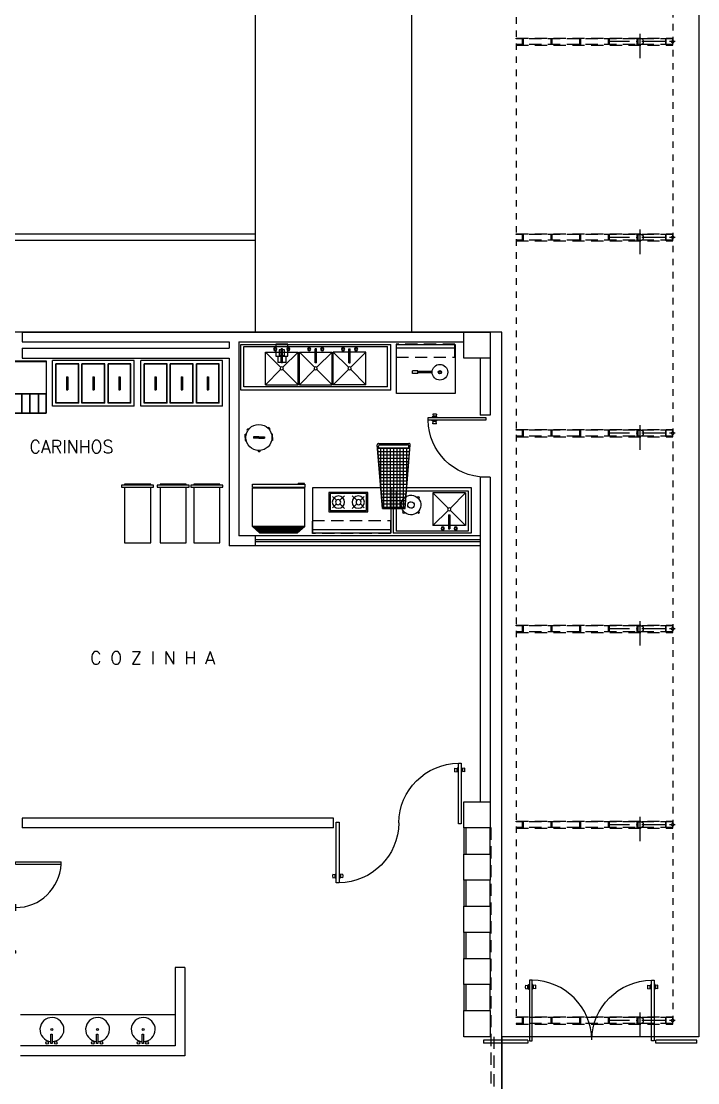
# Model space of a CAD drawing. Extents: x -358 to -207, y -206 to -105.
# Drawn here: x -281.3 to -270.93, y -152.54 to -136.27 of the extents above; entities that cross this region are included whole.
import ezdxf

# ---------------------------------------------------------------- set-up
doc = ezdxf.new("R2010")
doc.units = 0
doc.header["$LTSCALE"] = 1.5
doc.header["$MEASUREMENT"] = 0
doc.linetypes.add('HIDDEN', pattern=[0.375, 0.25, -0.125])
doc.linetypes.add('HIDDEN2', pattern=[0.1875, 0.125, -0.0625])
doc.layers.get('0').update_dxf_attribs({"linetype": 'CONTINUOUS'})
for name, color, linetype in [('9CCOLUMNA', 5, 'CONTINUOUS'), ('AREAS', 253, 'CONTINUOUS'), ('AUX', 8, 'CONTINUOUS'), ('CANCEL', 6, 'CONTINUOUS'), ('CCPTAS', 6, 'CONTINUOUS'), ('CUBIERTO', 8, 'CONTINUOUS'), ('ESTRUCTURA', 5, 'CONTINUOUS'), ('MOB', 8, 'CONTINUOUS'), ('MSAN', 6, 'CONTINUOUS'), ('OBRAEXTERIOR', 15, 'CONTINUOUS'), ('PROY', 7, 'HIDDEN2'), ('PUERTAS', 6, 'CONTINUOUS'), ('RCMURO01', 3, 'CONTINUOUS')]:
    doc.layers.add(name, color=color, linetype=linetype)
doc.styles.add('REG-60', font='ROMANS.shx', dxfattribs={"height": 0.195})

# ---------------------------------------------------------------- blocks, each defined once
blk = doc.blocks.new('PTA-2A')
for p, q in [((-0.5, 0), (-0.5, 0.5)), ((-0.475, 0.5), (-0.5, 0.5)), ((-0.475, 0), (-0.475, 0.5)), ((-0.475, 0), (-0.5, 0)), ((0.037, 0), (-0.037, 0)), ((-0.037, 0), (0.037, 0)), ((0.475, 0), (0.475, -0.5)), ((0.475, 0), (0.5, 0)), ((0.5, 0), (0.5, -0.5)), ((0.475, -0.5), (0.5, -0.5))]:
    blk.add_line(p, q)
for centre, start, end in [((-0.501, 0), 0.0552, 87.0072), ((0.501, 0), 180.0552, 267.0072)]:
    blk.add_arc(centre, 0.501, start, end)
blk = doc.blocks.new('VB')
at = {"layer": 'MSAN'}
for p, q in [((-0.154, 0.147), (-0.138, 0.164)), ((-0.138, 0.164), (-0.037, 0.063)), ((-0.053, 0.046), (-0.154, 0.147)), ((-0.037, 0.063), (-0.053, 0.046))]:
    blk.add_line(p, q, dxfattribs=at)
blk.add_lwpolyline([(-0.128, 0.121), (-0.128, 0.121)], dxfattribs=at)
for centre, radius in [((-0.092, 0.194), 0.0208), ((-0.184, 0.102), 0.0208), ((0, 0), 0.0154)]:
    blk.add_circle(centre, radius, dxfattribs=at)
blk.add_arc((0, 0), 0.184, 136.4231, 129.262, dxfattribs=at)
blk = doc.blocks.new('T230TRIPLE')
for p, q in [((1.15, 0.7), (-1.15, 0.7)), ((-1.15, 0), (-1.15, 0.7)), ((1.1, 0.67), (-1.1, 0.67)), ((-1.1, 0.05), (-1.1, 0.67)), ((1.1, 0.05), (1.1, 0.67)), ((1.15, 0), (1.15, 0.7)), ((-0.77, 0.085), (-0.77, 0.585)), ((-0.538, 0.352), (-0.77, 0.585)), ((-0.77, 0.585), (-0.53, 0.585)), ((-0.53, 0.419), (-0.53, 0.633)), ((-0.51, 0.633), (-0.53, 0.633)), ((-0.51, 0.419), (-0.51, 0.633)), ((-0.51, 0.585), (-0.27, 0.585)), ((-0.27, 0.585), (-0.502, 0.352)), ((-0.27, 0.085), (-0.27, 0.585)), ((-0.25, 0.085), (-0.25, 0.585)), ((-0.25, 0.585), (-0.018, 0.352)), ((-0.01, 0.585), (-0.25, 0.585)), ((-0.01, 0.419), (-0.01, 0.633)), ((-0.01, 0.633), (0.01, 0.633)), ((0.01, 0.419), (0.01, 0.633)), ((0.25, 0.585), (0.01, 0.585)), ((0.018, 0.352), (0.25, 0.585)), ((0.25, 0.085), (0.25, 0.585)), ((0.27, 0.085), (0.27, 0.585)), ((0.51, 0.585), (0.27, 0.585)), ((0.27, 0.585), (0.502, 0.352)), ((0.51, 0.633), (0.53, 0.633)), ((0.51, 0.419), (0.51, 0.633)), ((0.53, 0.419), (0.53, 0.633)), ((0.77, 0.585), (0.53, 0.585)), ((0.538, 0.352), (0.77, 0.585)), ((0.77, 0.085), (0.77, 0.585)), ((-0.51, 0.419), (-0.53, 0.419)), ((-0.01, 0.419), (0.01, 0.419)), ((0.51, 0.419), (0.53, 0.419)), ((-0.538, 0.317), (-0.77, 0.085)), ((-0.27, 0.085), (-0.502, 0.317)), ((-0.25, 0.085), (-0.018, 0.317)), ((0.018, 0.317), (0.25, 0.085)), ((0.27, 0.085), (0.502, 0.317)), ((0.538, 0.317), (0.77, 0.085)), ((-1.15, 0), (1.15, 0)), ((-1.1, 0.05), (1.1, 0.05)), ((-0.77, 0.085), (-0.27, 0.085)), ((0.25, 0.085), (-0.25, 0.085)), ((0.77, 0.085), (0.27, 0.085))]:
    blk.add_line(p, q)
for centre, radius in [((-0.62, 0.628), 0.025), ((-0.42, 0.628), 0.025), ((-0.1, 0.628), 0.025), ((0.1, 0.628), 0.025), ((0.42, 0.628), 0.025), ((0.62, 0.628), 0.025), ((-0.62, 0.628), 0.015), ((-0.42, 0.628), 0.015), ((-0.1, 0.628), 0.015), ((0.1, 0.628), 0.015), ((0.42, 0.628), 0.015), ((0.62, 0.628), 0.015), ((-0.52, 0.335), 0.025), ((0, 0.335), 0.025), ((0.52, 0.335), 0.025)]:
    blk.add_circle(centre, radius)
blk = doc.blocks.new('LAV-BIBE')
for p, q in [((-0.06, 0.184), (-0.06, 0.284)), ((-0.06, 0.284), (0.06, 0.284)), ((0.06, 0.184), (0.06, 0.284))]:
    blk.add_line(p, q)
for points in [[(-0.092, 0.184), (-0.092, 0), (0.092, 0), (0.092, 0.184)], [(-0.042, 0.175), (-0.042, 0.091), (0.042, 0.091), (0.042, 0.175)]]:
    blk.add_lwpolyline(points, close=True)
blk = doc.blocks.new('T120')
for p, q in [((0.6, 0.7), (-0.6, 0.7)), ((-0.6, 0), (-0.6, 0.7)), ((0.55, 0.67), (-0.55, 0.67)), ((-0.55, 0.05), (-0.55, 0.67)), ((0.55, 0.05), (0.55, 0.67)), ((0.6, 0), (0.6, 0.7)), ((0.012, 0.585), (0.245, 0.352)), ((0.012, 0.085), (0.012, 0.585)), ((0.252, 0.585), (0.012, 0.585)), ((0.252, 0.419), (0.252, 0.633)), ((0.252, 0.633), (0.272, 0.633)), ((0.272, 0.419), (0.272, 0.633)), ((0.512, 0.585), (0.272, 0.585)), ((0.28, 0.352), (0.512, 0.585)), ((0.512, 0.085), (0.512, 0.585)), ((0.252, 0.419), (0.272, 0.419)), ((0.012, 0.085), (0.245, 0.317)), ((0.28, 0.317), (0.512, 0.085)), ((-0.6, 0), (0.6, 0)), ((-0.55, 0.05), (0.55, 0.05)), ((0.512, 0.085), (0.012, 0.085))]:
    blk.add_line(p, q)
for centre, radius in [((0.162, 0.628), 0.025), ((0.362, 0.628), 0.025), ((0.162, 0.628), 0.015), ((0.362, 0.628), 0.015), ((0.262, 0.335), 0.025)]:
    blk.add_circle(centre, radius)
blk = doc.blocks.new('LLENA-BIBE')
for p, q in [((-0.13, 0.115), (-0.116, 0.129)), ((-0.113, 0.098), (-0.13, 0.115)), ((-0.099, 0.112), (-0.116, 0.129)), ((0.099, 0.112), (0.116, 0.129)), ((0.113, 0.098), (0.13, 0.115)), ((0.13, 0.115), (0.116, 0.129)), ((-0.113, -0.098), (-0.13, -0.115)), ((-0.13, -0.115), (-0.116, -0.129)), ((-0.099, -0.112), (-0.116, -0.129)), ((0.099, -0.112), (0.116, -0.129)), ((0.113, -0.098), (0.13, -0.115)), ((0.13, -0.115), (0.116, -0.129))]:
    blk.add_line(p, q)
for radius in [0.15, 0.0496]:
    blk.add_arc((0, 0), radius, 48.715, 48.6123)
blk = doc.blocks.new('C-T-A')
for points in [[(0, 0.2), (0, -0.2), (0.851, -0.2)], [(0.851, 0.2), (0, 0.2)], [(0.885, -0.2), (0.9, -0.2), (0.9, 0.2), (0.885, 0.2)]]:
    blk.add_lwpolyline(points)
blk.add_lwpolyline([(0.851, 0.245), (0.851, -0.245), (0.885, -0.245), (0.885, 0.245)], close=True)
blk = doc.blocks.new('M-CAL')
for p, q in [((-0.625, 0.7), (-0.625, 0)), ((-0.625, 0.7), (0.625, 0.7)), ((0.625, 0.7), (0.625, 0)), ((-0.575, 0.65), (-0.575, 0.05)), ((-0.575, 0.65), (-0.225, 0.65)), ((-0.57, 0.645), (-0.57, 0.055)), ((-0.57, 0.645), (-0.23, 0.645)), ((-0.23, 0.645), (-0.23, 0.055)), ((-0.225, 0.65), (-0.225, 0.05)), ((-0.175, 0.65), (-0.175, 0.05)), ((-0.175, 0.65), (0.175, 0.65)), ((-0.17, 0.645), (-0.17, 0.055)), ((-0.17, 0.645), (0.17, 0.645)), ((0.17, 0.645), (0.17, 0.055)), ((0.175, 0.65), (0.175, 0.05)), ((0.225, 0.65), (0.225, 0.05)), ((0.225, 0.65), (0.575, 0.65)), ((0.23, 0.645), (0.23, 0.055)), ((0.23, 0.645), (0.57, 0.645)), ((0.57, 0.645), (0.57, 0.055)), ((0.575, 0.65), (0.575, 0.05)), ((-0.41, 0.25), (-0.41, 0.45)), ((-0.39, 0.45), (-0.41, 0.45)), ((-0.39, 0.25), (-0.39, 0.45)), ((-0.01, 0.25), (-0.01, 0.45)), ((0.01, 0.45), (-0.01, 0.45)), ((0.01, 0.25), (0.01, 0.45)), ((0.39, 0.25), (0.39, 0.45)), ((0.41, 0.45), (0.39, 0.45)), ((0.41, 0.25), (0.41, 0.45)), ((-0.39, 0.25), (-0.41, 0.25)), ((0.01, 0.25), (-0.01, 0.25)), ((0.41, 0.25), (0.39, 0.25)), ((-0.625, 0), (0.625, 0)), ((-0.575, 0.05), (-0.225, 0.05)), ((-0.57, 0.055), (-0.23, 0.055)), ((-0.175, 0.05), (0.175, 0.05)), ((-0.17, 0.055), (0.17, 0.055)), ((0.225, 0.05), (0.575, 0.05)), ((0.23, 0.055), (0.57, 0.055))]:
    blk.add_line(p, q)
blk = doc.blocks.new('PUERTA')
at = {"color": 0}
for p, q in [((-1.243, 0.995), (-1.242, 1.032)), ((-1.242, 1.032), (-1.202, 1.024)), ((-1.202, 0.969), (-1.202, 1.024)), ((-1.202, 1.016), (-1.188, 1.016)), ((-1.188, 0.955), (-1.188, 1.042)), ((-1.188, 1.042), (-1.175, 1.042)), ((-1.108, 1.042), (-1.121, 1.042)), ((-1.108, 0.955), (-1.108, 1.042)), ((-1.095, 1.016), (-1.108, 1.016)), ((-1.055, 1.032), (-1.095, 1.024)), ((-1.095, 0.969), (-1.095, 1.024)), ((-1.053, 0.995), (-1.055, 1.032)), ((-1.241, 0.962), (-1.243, 0.995)), ((-1.241, 0.962), (-1.202, 0.969)), ((-1.202, 0.976), (-1.188, 0.976)), ((-1.188, 0.955), (-1.175, 0.955)), ((-1.108, 0.955), (-1.121, 0.955)), ((-1.095, 0.976), (-1.108, 0.976)), ((-1.055, 0.962), (-1.095, 0.969)), ((-1.055, 0.962), (-1.053, 0.995))]:
    blk.add_line(p, q, dxfattribs=at)
blk.add_lwpolyline([(-1.123, 1.122), (-1.174, 1.122), (-1.174, -0.013), (-1.123, -0.013), (-1.123, 1.121)], dxfattribs=at)
blk.add_arc((-1.132, -0.01), 1.132, 0.5231, 89.5602, dxfattribs=at)
blk = doc.blocks.new('C-SUPER')
for p, q in [((-0.233, 0), (0.233, 0)), ((-0.175, -1), (-0.253, -0.022)), ((-0.249, -0.07), (0.249, -0.07)), ((-0.17, -0.995), (-0.244, -0.075)), ((-0.244, -0.075), (0.244, -0.075)), ((-0.24, -0.125), (0.244, -0.125)), ((-0.229, -0.07), (-0.232, -0.042)), ((-0.212, -0.02), (0.212, -0.02)), ((-0.2, -0.625), (-0.2, -0.075)), ((-0.15, -0.995), (-0.15, -0.075)), ((-0.1, -0.995), (-0.1, -0.075)), ((-0.05, -0.995), (-0.05, -0.075)), ((0, -0.995), (0, -0.075)), ((0.05, -0.995), (0.05, -0.075)), ((0.1, -0.995), (0.1, -0.075)), ((0.15, -0.995), (0.15, -0.075)), ((0.17, -0.995), (0.244, -0.075)), ((0.175, -1), (0.253, -0.022)), ((0.2, -0.625), (0.2, -0.075)), ((0.229, -0.07), (0.232, -0.042)), ((-0.236, -0.175), (0.236, -0.175)), ((-0.232, -0.225), (0.232, -0.225)), ((-0.228, -0.275), (0.228, -0.275)), ((-0.224, -0.325), (0.224, -0.325)), ((-0.22, -0.375), (0.22, -0.375)), ((-0.216, -0.425), (0.216, -0.425)), ((-0.212, -0.475), (0.212, -0.475)), ((-0.208, -0.525), (0.208, -0.525)), ((-0.204, -0.575), (0.204, -0.575)), ((-0.2, -0.625), (0.2, -0.625)), ((-0.196, -0.675), (0.196, -0.675)), ((-0.192, -0.725), (0.192, -0.725)), ((-0.188, -0.775), (0.188, -0.775)), ((-0.184, -0.825), (0.184, -0.825)), ((-0.18, -0.875), (0.18, -0.875)), ((-0.176, -0.925), (0.176, -0.925)), ((-0.172, -0.975), (0.172, -0.975)), ((-0.175, -1), (0.175, -1)), ((-0.17, -0.995), (0.17, -0.995))]:
    blk.add_line(p, q)
for centre, start, end in [((-0.233, -0.02), 90, 184.5739), ((-0.212, -0.04), 90, 184.5739), ((0.212, -0.04), 355.4261, 90), ((0.233, -0.02), 355.4261, 90)]:
    blk.add_arc(centre, 0.02, start, end)
blk = doc.blocks.new('PARRILLA')
at = {"color": 3}
for p, q in [((-0.237, 0.244), (-0.178, 0.184)), ((-0.063, 0.244), (-0.122, 0.184)), ((-0.178, 0.129), (-0.247, 0.06)), ((-0.122, 0.129), (-0.053, 0.059)), ((-0.178, -0.129), (-0.247, -0.06)), ((-0.122, -0.129), (-0.053, -0.059)), ((-0.237, -0.244), (-0.178, -0.184)), ((-0.063, -0.244), (-0.122, -0.184))]:
    blk.add_line(p, q, dxfattribs=at)
for points in [[(0, -0.3), (-0.3, -0.3), (-0.3, 0.3), (0, 0.3)], [(-0.02, -0.28), (-0.28, -0.28), (-0.28, 0.28), (-0.02, 0.28)]]:
    blk.add_lwpolyline(points, close=True)
for centre, radius in [((-0.15, 0.152), 0.094), ((-0.15, 0.157), 0.0392), ((-0.15, -0.152), 0.094), ((-0.15, -0.157), 0.0392)]:
    blk.add_circle(centre, radius)
blk = doc.blocks.new('CARROPAT')
for p, q in [((-0.21, 0), (-0.21, 0.049)), ((-0.21, 0.049), (-0.194, 0.049)), ((-0.21, 0), (-0.21, -0.049)), ((-0.086, -0.01), (-0.086, 0.01)), ((0, 0.01), (-0.086, 0.01)), ((0, 0.01), (0.086, 0.01)), ((0.086, -0.01), (0.086, 0.01)), ((0.21, 0.049), (0.194, 0.049)), ((0.21, 0), (0.21, 0.049)), ((0.21, 0), (0.21, -0.049)), ((-0.21, -0.049), (-0.194, -0.049)), ((0, -0.01), (-0.086, -0.01)), ((0, -0.01), (0.086, -0.01)), ((0.21, -0.049), (0.194, -0.049))]:
    blk.add_line(p, q)
blk.add_circle((0, 0), 0.2)
for centre, start, end in [((-0.003, 0.2), 357.4706, 184.5225), ((-0.149, -0.133), 128.2497, 315.3016), ((0.166, -0.112), 232.4558, 59.5076)]:
    blk.add_arc(centre, 0.0177, start, end)
blk = doc.blocks.new('RV1PTA')
for p, q in [((-0.391, -0.098), (-0.277, 0.002)), ((-0.277, 0.002), (0.296, 0.002)), ((0.409, -0.098), (0.296, 0.002)), ((-0.391, -0.098), (0.409, -0.098)), ((-0.391, -0.098), (-0.391, -0.69)), ((-0.368, -0.078), (0.387, -0.078)), ((-0.345, -0.058), (0.364, -0.058)), ((-0.322, -0.038), (0.341, -0.038)), ((-0.3, -0.018), (0.319, -0.018)), ((0.409, -0.098), (0.409, -0.69)), ((-0.391, -0.69), (0.409, -0.69)), ((-0.391, -0.7), (0.409, -0.7)), ((-0.391, -0.748), (-0.391, -0.7)), ((-0.388, -0.75), (-0.388, -0.76)), ((-0.288, -0.75), (-0.288, -0.76)), ((0.409, -0.7), (0.409, -0.748))]:
    blk.add_line(p, q)
for points in [[(0.409, -0.748), (-0.391, -0.748)], [(-0.388, -0.75), (-0.288, -0.75)], [(-0.388, -0.76), (-0.288, -0.76)]]:
    blk.add_lwpolyline(points)
blk = doc.blocks.new('C-AUTO')
for p, q in [((0, 0.25), (0.8, 0.25)), ((0, 0.25), (0, -0.25)), ((0.01, 0.25), (0.01, -0.25)), ((0.5, 0.25), (0.5, -0.25)), ((0.505, 0.245), (0.795, 0.245)), ((0.505, 0.245), (0.505, 0.13)), ((0.795, 0.245), (0.795, 0.13)), ((0.8, 0.25), (0.8, -0.25)), ((0.505, 0.13), (0.795, 0.13)), ((0.505, 0.125), (0.505, 0.005)), ((0.505, 0.125), (0.795, 0.125)), ((0.505, 0.005), (0.795, 0.005)), ((0.505, 0), (0.795, 0)), ((0.505, 0), (0.505, -0.125)), ((0.795, 0.125), (0.795, 0.005)), ((0.795, 0), (0.795, -0.125)), ((0.505, -0.125), (0.795, -0.125)), ((0.505, -0.13), (0.795, -0.13)), ((0.505, -0.13), (0.505, -0.245)), ((0.795, -0.13), (0.795, -0.245)), ((0, -0.25), (0.8, -0.25)), ((0.505, -0.245), (0.795, -0.245))]:
    blk.add_line(p, q)
blk = doc.blocks.new('REF')
at = {"layer": 'ESTRUCTURA', "color": 8, "ltscale": 0.06}
for p, q in [((-0.04, 0), (-0.02, 0)), ((0, 0.02), (0, 0.048)), ((0.02, 0), (0.04, 0)), ((0, -0.04), (0, -0.02))]:
    blk.add_line(p, q, dxfattribs=at)
blk.add_circle((0, 0), 0.02, dxfattribs=at)
blk = doc.blocks.new('X')
at = {"layer": 'CUBIERTO', "linetype": 'HIDDEN'}
for p, q in [((0.5, 0.255), (0.5, -0.255)), ((0.1, 0), (0.985, 0))]:
    blk.add_line(p, q, dxfattribs=at)
at = {"layer": 'CUBIERTO', "linetype": 'HIDDEN2'}
for p, q in [((2.4, 0.055), (0, 0.055)), ((0, 0.055), (0, 0.045)), ((0, 0.045), (2.4, 0.045)), ((0.1, 0.045), (0.1, -0.045)), ((0.11, 0.045), (0.1, 0.045)), ((0.11, -0.045), (0.11, 0.045)), ((0.535, 0.045), (0.545, 0.045)), ((0.535, -0.045), (0.535, 0.045)), ((0.545, 0.045), (0.545, -0.045)), ((0.975, -0.045), (0.975, 0.045)), ((0.975, 0.045), (0.985, 0.045)), ((0.985, 0.045), (0.985, -0.045)), ((1.415, -0.045), (1.415, 0.045)), ((1.415, 0.045), (1.425, 0.045)), ((1.425, 0.045), (1.425, -0.045)), ((1.855, -0.045), (1.855, 0.045)), ((1.855, 0.045), (1.865, 0.045)), ((1.865, 0.045), (1.865, -0.045)), ((2.29, -0.045), (2.29, 0.045)), ((2.29, 0.045), (2.3, 0.045)), ((2.3, 0.045), (2.3, -0.045)), ((2.4, 0.045), (2.4, 0.055)), ((0, -0.045), (2.4, -0.045)), ((0, -0.055), (0, -0.045)), ((2.4, -0.055), (0, -0.055)), ((0.1, -0.045), (0.11, -0.045)), ((0.545, -0.045), (0.535, -0.045)), ((0.985, -0.045), (0.975, -0.045)), ((1.425, -0.045), (1.415, -0.045)), ((1.865, -0.045), (1.855, -0.045)), ((2.3, -0.045), (2.29, -0.045)), ((2.4, -0.045), (2.4, -0.055))]:
    blk.add_line(p, q, dxfattribs=at)
at = {"layer": 'CUBIERTO'}
blk.add_circle((0.5, 0), 0.05, dxfattribs=at)
at = {"layer": 'ESTRUCTURA', "color": 8, "ltscale": 0.06, "rotation": 270.0000021811471}
blk.add_blockref('REF', (0, 0), dxfattribs=at)

msp = doc.modelspace()

# ---------------------------------------------------------------- linework, layer by layer
at = {"layer": '9CCOLUMNA'}
for points in [[(-274.11, -141.43), (-274.51, -141.43), (-274.51, -141.03), (-274.11, -141.03)], [(-274.11, -148.63), (-274.51, -148.63), (-274.51, -148.23), (-274.11, -148.23)]]:
    msp.add_lwpolyline(points, close=True, dxfattribs=at)
at = {"layer": 'AREAS'}
for points in [[(-264.218, -126.58), (-266.758, -126.58, -0.165834), (-269.427, -129.603, -0.163081), (-277.71, -131.78), (-277.71, -141.03), (-275.31, -141.03), (-275.31, -134.138, 0.120786), (-268.17, -131.649, 0.192746)], [(-229.284, -133.83), (-270.91, -133.83), (-270.91, -151.83), (-273.93, -151.83), (-273.93, -155.83), (-263.71, -155.83), (-263.71, -191.83), (-225.63, -191.83), (-225.63, -166.817), (-219.21, -166.817), (-219.21, -158.85), (-222.81, -158.85), (-222.81, -148.48), (-227.603, -148.48, 0.916198)]]:
    msp.add_lwpolyline(points, format="xyb", close=True, dxfattribs=at)
msp.add_lwpolyline([(-273.93, -192.01), (-273.93, -141.03), (-296.29, -141.03), (-296.29, -192.01)], close=True, dxfattribs=at)
at = {"layer": 'AUX', "ltscale": 0.06}
for p, q in [((-275.218, -141.626), (-275.298, -141.626)), ((-275.298, -141.667), (-275.298, -141.626)), ((-275.218, -141.667), (-275.298, -141.667)), ((-275.218, -141.667), (-275.218, -141.626)), ((-274.998, -141.636), (-275.218, -141.636)), ((-274.998, -141.656), (-275.218, -141.656))]:
    msp.add_line(p, q, dxfattribs=at)
for radius in [0.12, 0.0255, 0.00554]:
    msp.add_circle((-274.878, -141.646), radius, dxfattribs=at)
at = {"layer": 'CANCEL'}
for p, q in [((-274.26, -144.155), (-277.71, -144.155)), ((-274.26, -144.214), (-277.71, -144.214)), ((-274.26, -144.243), (-277.71, -144.243)), ((-274.26, -144.305), (-277.71, -144.305)), ((-274.11, -150.23), (-274.51, -150.23)), ((-274.51, -150.23), (-274.51, -150.63)), ((-274.11, -150.63), (-274.11, -150.23)), ((-274.51, -150.63), (-274.11, -150.63))]:
    msp.add_line(p, q, dxfattribs=at)
at = {"layer": 'CANCEL', "ltscale": 0.06}
for p, q in [((-274.51, -148.63), (-274.51, -149.03)), ((-274.48, -148.63), (-274.48, -149.03)), ((-274.51, -149.43), (-274.51, -149.83)), ((-274.48, -149.43), (-274.48, -149.83)), ((-274.51, -150.23), (-274.51, -150.63)), ((-274.48, -150.23), (-274.48, -150.63)), ((-274.51, -151.03), (-274.51, -151.43)), ((-274.48, -151.03), (-274.48, -151.43))]:
    msp.add_line(p, q, dxfattribs=at)
at = {"layer": 'CANCEL'}
for points in [[(-274.11, -149.03), (-274.11, -148.63), (-274.51, -148.63), (-274.51, -149.03)], [(-274.11, -149.83), (-274.11, -149.43), (-274.51, -149.43), (-274.51, -149.83)], [(-274.11, -151.43), (-274.11, -151.03), (-274.51, -151.03), (-274.51, -151.43)]]:
    msp.add_lwpolyline(points, close=True, dxfattribs=at)
at = {"layer": 'CCPTAS'}
for p, q in [((-274.185, -151.93), (-274.21, -151.93)), ((-273.53, -151.93), (-274.185, -151.93)), ((-273.53, -151.88), (-273.53, -151.93)), ((-271.567, -151.93), (-271.567, -151.88)), ((-270.94, -151.93), (-271.567, -151.93))]:
    msp.add_line(p, q, dxfattribs=at)
for points in [[(-273.53, -151.88), (-274.21, -151.88), (-274.21, -151.93)], [(-270.94, -151.93), (-270.94, -151.88), (-271.567, -151.88)]]:
    msp.add_lwpolyline(points, dxfattribs=at)
at = {"layer": 'MOB'}
for p, q in [((-275.544, -141.272), (-274.644, -141.272)), ((-275.629, -144.062), (-276.829, -144.062))]:
    msp.add_line(p, q, dxfattribs=at)
at = {"layer": 'MOB', "linetype": 'HIDDEN', "ltscale": 0.5}
for points in [[(-274.648, -141.214), (-275.548, -141.214), (-275.548, -141.414), (-274.648, -141.414)], [(-276.834, -143.918), (-275.634, -143.918), (-275.634, -144.118), (-276.834, -144.118)]]:
    msp.add_lwpolyline(points, close=True, dxfattribs=at)
at = {"layer": 'MOB'}
for points in [[(-275.544, -141.222), (-274.644, -141.222), (-274.644, -141.972), (-275.544, -141.972)], [(-276.829, -143.412), (-275.629, -143.412), (-275.629, -144.112), (-276.829, -144.112)]]:
    msp.add_lwpolyline(points, close=True, dxfattribs=at)
at = {"layer": 'MSAN', "ltscale": 0.06}
for p, q in [((-278.937, -151.495), (-281.31, -151.495)), ((-278.937, -151.495), (-278.937, -151.97)), ((-278.937, -151.97), (-281.31, -151.97))]:
    msp.add_line(p, q, dxfattribs=at)
at = {"layer": 'OBRAEXTERIOR', "color": 7}
msp.add_line((-277.71, -139.53), (-303.052, -139.53), dxfattribs=at)
at = {"layer": 'OBRAEXTERIOR'}
msp.add_line((-277.71, -139.63), (-303.008, -139.63), dxfattribs=at)
at = {"layer": 'PROY'}
for p, q in [((-274.1, -148.623), (-274.1, -155.83)), ((-274.05, -151.83), (-274.05, -155.83))]:
    msp.add_line(p, q, dxfattribs=at)
at = {"layer": 'RCMURO01', "color": 8, "linetype": 'HIDDEN', "ltscale": 0.06}
for p, q in [((-271.31, -132.508), (-271.31, -151.616)), ((-273.71, -133.207), (-273.71, -151.601))]:
    msp.add_line(p, q, dxfattribs=at)
at = {"layer": 'RCMURO01'}
for p, q in [((-281.285, -141.03), (-274.51, -141.03)), ((-281.285, -141.03), (-281.285, -141.03)), ((-281.285, -141.03), (-281.285, -141.18)), ((-281.285, -141.18), (-278.11, -141.18)), ((-278.11, -141.18), (-278.11, -141.28)), ((-277.96, -141.18), (-277.96, -144.155)), ((-277.96, -141.18), (-274.51, -141.18)), ((-277.953, -141.18), (-277.953, -141.18)), ((-281.285, -141.28), (-278.11, -141.28)), ((-281.285, -141.28), (-281.285, -141.43)), ((-281.285, -141.43), (-278.11, -141.43)), ((-278.11, -141.43), (-278.11, -144.155)), ((-274.26, -141.43), (-274.26, -142.305)), ((-274.11, -141.43), (-274.11, -142.305)), ((-274.11, -142.305), (-274.26, -142.305)), ((-274.26, -143.255), (-274.26, -148.23)), ((-274.11, -143.255), (-274.26, -143.255)), ((-274.11, -143.255), (-274.11, -148.23)), ((-278.11, -144.155), (-278.11, -144.305)), ((-277.71, -144.155), (-277.96, -144.155)), ((-277.71, -144.155), (-277.71, -144.305)), ((-277.71, -144.305), (-278.11, -144.305)), ((-276.51, -148.48), (-281.285, -148.48)), ((-281.285, -148.48), (-281.285, -148.63)), ((-276.51, -148.63), (-276.51, -148.48)), ((-276.51, -148.63), (-281.285, -148.63)), ((-278.937, -150.77), (-278.937, -151.97)), ((-278.787, -150.77), (-278.937, -150.77)), ((-278.787, -150.77), (-278.787, -152.12)), ((-278.937, -151.97), (-281.31, -151.97)), ((-278.787, -152.12), (-281.31, -152.12))]:
    msp.add_line(p, q, dxfattribs=at)
for points in [[(-274.11, -149.03), (-274.11, -149.43), (-274.51, -149.43), (-274.51, -149.03)], [(-274.11, -149.83), (-274.11, -150.23), (-274.51, -150.23), (-274.51, -149.83)], [(-274.11, -150.63), (-274.11, -151.03), (-274.51, -151.03), (-274.51, -150.63)], [(-274.11, -151.43), (-274.11, -151.83), (-274.51, -151.83), (-274.51, -151.43)]]:
    msp.add_lwpolyline(points, close=True, dxfattribs=at)

# ---------------------------------------------------------------- block references
at = {"ltscale": 0.06, "rotation": 180}
for p in [(-271.31, -136.58), (-271.31, -139.58), (-271.31, -142.58), (-271.31, -145.58), (-271.31, -148.58), (-271.31, -151.58)]:
    msp.add_blockref('X', p, dxfattribs=at)
at = {"layer": 'CCPTAS', "ltscale": 0.06, "xscale": 1.4, "yscale": 1.4, "zscale": 1.4, "rotation": 90}
msp.add_blockref('PTA-2A', (-281.385, -149.85), dxfattribs=at)
at = {"layer": 'MOB'}
for name, p, rotation in [('LAV-BIBE', (-277.303, -141.214), 180), ('M-CAL', (-280.191, -141.468), 180), ('M-CAL', (-278.837, -141.468), 180), ('CARROPAT', (-277.653, -142.646), 180), ('C-T-A', (-279.513, -144.26), 90), ('C-T-A', (-278.968, -144.26), 90), ('C-T-A', (-278.451, -144.26), 90), ('RV1PTA', (-277.342, -144.111), 180)]:
    msp.add_blockref(name, p, dxfattribs=dict(at, rotation=rotation))
at = {"layer": 'MOB', "xscale": -1}
for name, p, rotation in [('C-AUTO', (-281.164, -141.472), 90), ('PARRILLA', (-276.282, -143.787), 90), ('LLENA-BIBE', (-275.321, -143.681), 180)]:
    msp.add_blockref(name, p, dxfattribs=dict(at, rotation=rotation))
at = {"layer": 'MOB'}
msp.add_blockref('C-SUPER', (-275.586, -142.737), dxfattribs=at)
at = {"layer": 'MSAN', "xscale": -1}
msp.add_blockref('T230TRIPLE', (-276.783, -141.922), dxfattribs=at)
at = {"layer": 'MSAN', "xscale": -1, "rotation": 180}
msp.add_blockref('T120', (-274.997, -143.412), dxfattribs=at)
at = {"layer": 'MSAN', "ltscale": 0.06, "rotation": 135.0000000000008}
for p in [(-280.827, -151.72), (-280.127, -151.72), (-279.427, -151.72)]:
    msp.add_blockref('VB', p, dxfattribs=at)
at = {"layer": 'PUERTAS'}
for p, xscale, yscale, zscale, rotation in [((-274.185, -143.255), -0.7775537997587042, 0.7775537997587042, 0.7775537997587042, 90), ((-275.509, -148.554), -0.8156665377843412, 0.8156665377843412, 0.8156665377843412, 180)]:
    msp.add_blockref('PUERTA', p, dxfattribs=dict(at, xscale=xscale, yscale=yscale, zscale=zscale, rotation=rotation))
at = {"layer": 'PUERTAS', "yscale": 0.8156665377843412, "zscale": 0.8156665377843412}
for p, xscale in [((-275.509, -148.554), -0.8156665377843412), ((-272.55, -151.88), 0.8156665377843412), ((-272.55, -151.88), -0.8156665377843412)]:
    msp.add_blockref('PUERTA', p, dxfattribs=dict(at, xscale=xscale))

# ---------------------------------------------------------------- texts
at = {"style": 'REG-60'}
for s, p in [('CARINHOS', (-281.171, -142.885)), ('C O Z I N H A', (-280.242, -146.122))]:
    msp.add_text(s, height=0.195, dxfattribs=at).set_placement(p)

doc.saveas('drawing.dxf')
